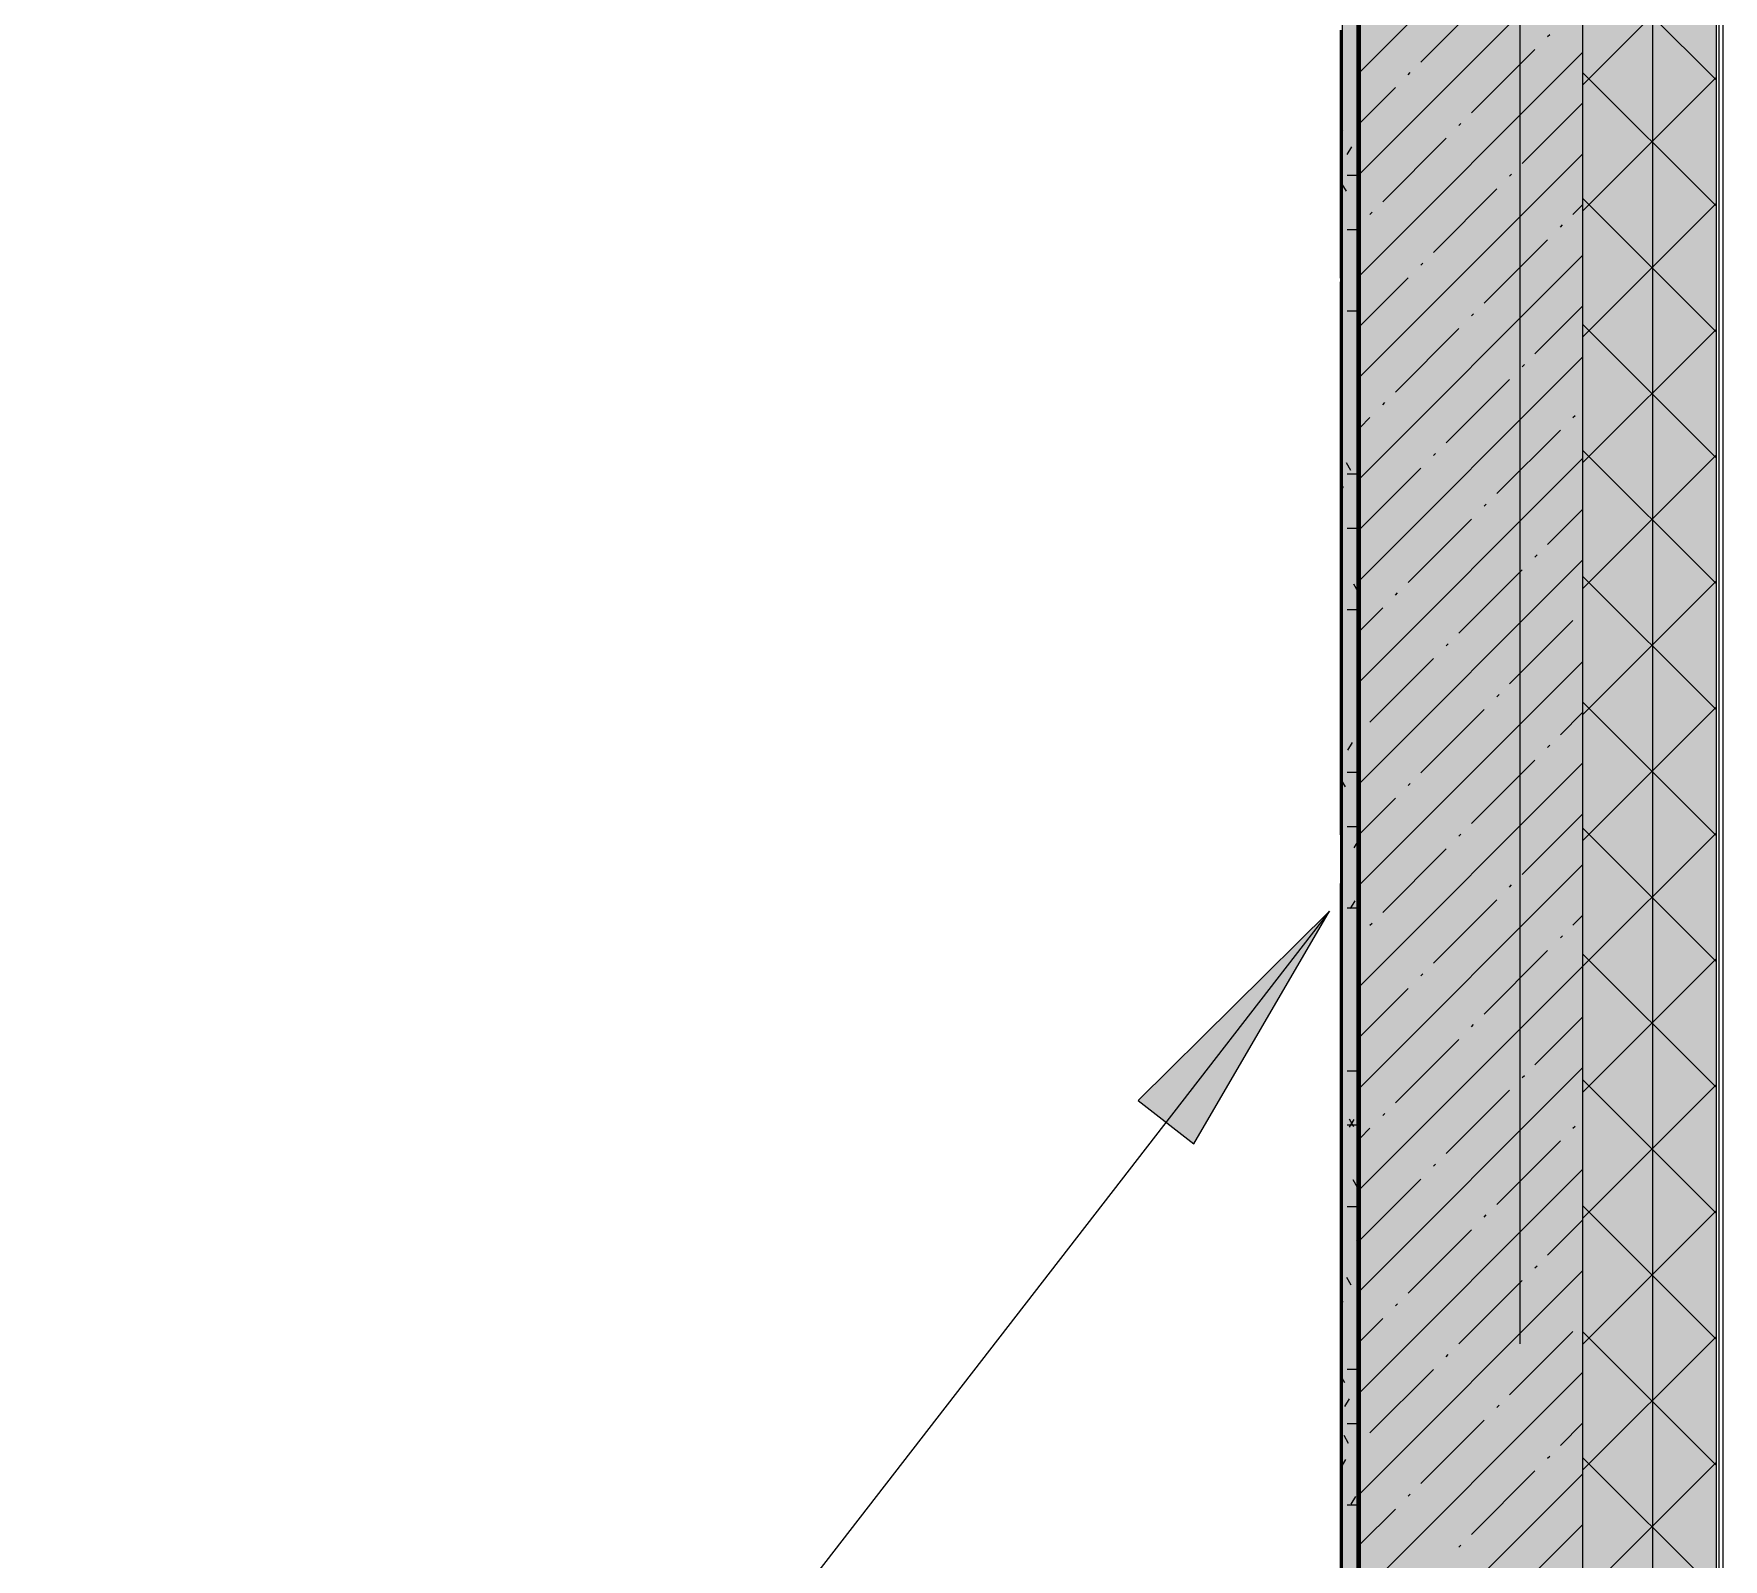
# Model space of a CAD drawing. Header units: millimetres. Extents: x -3817 to 677485, y -22715 to 103890.
# Drawn here: x 675416 to 677313, y 6082 to 7795 of the extents above; entities that cross this region are included whole.
import ezdxf

# ---------------------------------------------------------------- set-up
doc = ezdxf.new("R2010")
doc.units = ezdxf.units.MM
doc.layers.add('PDF _Геометрия', color=7, linetype='Continuous', true_color=0x1d1d1d)
doc.layers.add('PDF _Сплошная заливка', color=7, linetype='Continuous', true_color=0xffffff)

msp = doc.modelspace()

# ---------------------------------------------------------------- hatches: boundary and pattern name
at = {"layer": 'PDF _Сплошная заливка', "transparency": 33554559}
h = msp.add_hatch(color=256, dxfattribs=at)
h.paths.add_polyline_path([(677155.5, 1625.9), (677305.5, 1625.9), (677305.5, 9575.9), (677155.5, 9575.9), (677155.5, 1775.9)], flags=0)
h.paths.add_polyline_path([(677155.5, 10775.9), (677305.5, 10775.9), (677305.5, 12695.9), (677155.5, 12695.9), (677155.5, 11170.7)], flags=0)
h.paths.add_polyline_path([(677155.5, 14995.9), (677305.5, 14995.9), (677305.5, 23275.9), (677155.5, 23275.9), (677155.5, 15280.9)], flags=0)

# ---------------------------------------------------------------- linework, layer by layer
at = {"layer": 'PDF _Геометрия', "color": 9, "lineweight": 9, "true_color": 0xc0c0c0}
for points in [[(676935.5, 12235.9), (676935.5, 10775.9), (676905.6, 10775.9), (676905.6, 10755.9), (677103.5, 10755.9), (677103.5, 10775.9), (676955.5, 10775.9), (677155.5, 10775.9), (677313.5, 10775.9), (677313.5, 9575.9), (677155.5, 9575.9), (677155.5, 1775.9), (676905.5, 1775.9), (675805.5, 1775.9), (675805.5, 2025.9), (676905.5, 2025.9), (676905.5, 9575.9), (676905.5, 2025.9), (676885.5, 2025.9), (661846.5, 2025.9), (661905.5, 2025.9)], [(676885.5, 9575.9), (676885.5, 2045.9), (661846.5, 2045.9)], [(676883.5, 7520.9), (676883.5, 7523.5), (676883.5, 7526.9), (676883.5, 7531), (676883.5, 7535.7), (676883.5, 7541), (676883.5, 7546.8), (676883.5, 7553), (676883.5, 7559.7), (676883.5, 7566.7), (676883.5, 7574), (676883.5, 7581.5), (676883.5, 7589.2), (676883.5, 7597.2), (676883.5, 7605.4), (676883.5, 7613.9), (676883.5, 7622.6), (676883.5, 7631.5), (676883.5, 7640.7), (676883.5, 7650.2), (676883.5, 7659.9), (676883.5, 7669.9), (676883.5, 7680.1), (676883.5, 7690.4), (676883.5, 7700.8), (676883.5, 7711.1), (676883.5, 7721.3), (676883.5, 7731.3), (676883.5, 7741), (676883.5, 7750.3), (676883.5, 7759.1), (676883.5, 7767.4), (676883.5, 7775), (676883.5, 7781.9), (676883.5, 7788.3), (676883.5, 7794.1), (676883.5, 7799.6)], [(676884.5, 7799.6), (676884.5, 7794.1), (676884.5, 7788.3), (676884.5, 7781.9), (676884.5, 7775), (676884.5, 7767.4), (676884.5, 7759.1), (676884.5, 7750.3), (676884.5, 7741), (676884.5, 7731.3), (676884.5, 7721.3), (676884.5, 7711.1), (676884.5, 7700.8), (676884.5, 7690.4), (676884.5, 7680.1), (676884.5, 7669.9), (676884.5, 7659.9), (676884.5, 7650.2), (676884.5, 7640.7), (676884.5, 7631.5), (676884.5, 7622.6), (676884.5, 7613.9), (676884.5, 7605.4), (676884.5, 7597.2), (676884.5, 7589.2), (676884.5, 7581.5), (676884.5, 7574), (676884.5, 7566.7), (676884.5, 7559.7), (676884.5, 7553), (676884.5, 7546.8), (676884.5, 7541), (676884.5, 7535.7), (676884.5, 7531), (676884.5, 7526.9), (676884.5, 7523.5), (676884.5, 7520.9)], [(676883.5, 7578.6), (676883.5, 7564.1), (676883.5, 7550), (676883.5, 7536.2), (676883.5, 7522.7), (676883.5, 7509.4), (676883.5, 7496.2), (676883.5, 7483.1), (676883.5, 7470.1), (676883.5, 7457.2), (676883.5, 7444.3), (676883.5, 7431.5), (676883.5, 7418.7), (676883.5, 7405.9), (676883.5, 7393.1), (676883.5, 7380.2), (676883.5, 7367.2), (676883.5, 7354.1), (676883.5, 7340.9), (676883.5, 7327.5), (676883.5, 7313.8), (676883.5, 7299.9), (676883.5, 7285.7), (676883.5, 7271.1), (676883.5, 7256), (676883.5, 7239.6), (676883.5, 7221.4), (676883.5, 7200.5), (676883.5, 7176.3), (676883.5, 7148), (676883.5, 7115), (676883.5, 7076.4), (676883.5, 7058.1), (676883.5, 7041.9), (676883.5, 7027.6), (676883.5, 7014.8), (676883.5, 7003.4), (676883.5, 6992.9), (676883.5, 6983.3), (676883.5, 6974.1), (676883.5, 6965.2), (676883.5, 6956.4), (676883.5, 6947.8), (676883.5, 6939.5), (676883.5, 6931.6), (676883.5, 6924.1), (676883.5, 6917), (676883.5, 6910.5), (676883.5, 6904.5), (676883.5, 6899), (676883.5, 6893.9)], [(676884.5, 6893.9), (676884.5, 6899), (676884.5, 6904.5), (676884.5, 6910.5), (676884.5, 6917), (676884.5, 6924.1), (676884.5, 6931.6), (676884.5, 6939.5), (676884.5, 6947.8), (676884.5, 6956.4), (676884.5, 6965.2), (676884.5, 6974.1), (676884.5, 6983.3), (676884.5, 6992.9), (676884.5, 7003.4), (676884.5, 7014.8), (676884.5, 7027.6), (676884.5, 7041.9), (676884.5, 7058.1), (676884.5, 7076.4), (676884.5, 7115), (676884.5, 7148), (676884.5, 7176.3), (676884.5, 7200.5), (676884.5, 7221.4), (676884.5, 7239.6), (676884.5, 7256), (676884.5, 7271.1), (676884.5, 7285.7), (676884.5, 7299.9), (676884.5, 7313.8), (676884.5, 7327.5), (676884.5, 7340.9), (676884.5, 7354.1), (676884.5, 7367.2), (676884.5, 7380.2), (676884.5, 7393.1), (676884.5, 7405.9), (676884.5, 7418.7), (676884.5, 7431.5), (676884.5, 7444.3), (676884.5, 7457.2), (676884.5, 7470.1), (676884.5, 7483.1), (676884.5, 7496.2), (676884.5, 7509.4), (676884.5, 7522.7), (676884.5, 7536.2), (676884.5, 7550), (676884.5, 7564.1), (676884.5, 7578.6)], [(676883.5, 7498.4), (676883.5, 7431.1), (676883.5, 7354.5), (676883.5, 7268.5), (676883.5, 7173), (676883.5, 7068.2), (676883.5, 7216.7), (676883.5, 7370.3), (676883.5, 7402.8), (676883.5, 7430.5), (676883.5, 7453.8), (676883.5, 7473), (676883.5, 7488.3), (676883.5, 7500.1), (676883.5, 7508.5), (676883.5, 7514), (676883.5, 7516.9)], [(676884.5, 7516.9), (676884.5, 7514), (676884.5, 7508.5), (676884.5, 7500.1), (676884.5, 7488.3), (676884.5, 7473), (676884.5, 7453.8), (676884.5, 7430.5), (676884.5, 7402.8), (676884.5, 7370.3), (676884.5, 7216.7), (676884.5, 7068.2), (676884.5, 7173), (676884.5, 7268.5), (676884.5, 7354.5), (676884.5, 7431.1), (676884.5, 7498.4)], [(676883.5, 6895.6), (676883.5, 6993.2), (676883.5, 7097.3), (676883.5, 7207.8), (676883.5, 7324.8), (676883.5, 7376.2), (676883.5, 7420.8), (676883.5, 7458.3), (676883.5, 7489)], [(676884.5, 7489), (676884.5, 7458.3), (676884.5, 7420.8), (676884.5, 7376.2), (676884.5, 7324.8), (676884.5, 7207.8), (676884.5, 7097.3), (676884.5, 6993.2), (676884.5, 6895.6)], [(676883.5, 6553.6), (676883.5, 6573.5), (676883.5, 6592), (676883.5, 6607.8), (676883.5, 6619.8), (676883.5, 6627.3), (676883.5, 6629.9), (676883.5, 6627.2), (676883.5, 6619.2), (676883.5, 6606.5), (676883.5, 6589.9), (676883.5, 6570.6), (676883.5, 6549.9), (676883.5, 6529.2), (676883.5, 6509.9), (676883.5, 6493.3), (676883.5, 6480.6), (676883.5, 6472.6), (676883.5, 6469.9), (676883.5, 6472.5), (676883.5, 6480), (676883.5, 6492.1), (676883.5, 6507.8), (676883.5, 6526.3), (676883.5, 6546.3)], [(676884.5, 6546.3), (676884.5, 6526.3), (676884.5, 6507.8), (676884.5, 6492.1), (676884.5, 6480), (676884.5, 6472.5), (676884.5, 6469.9), (676884.5, 6472.6), (676884.5, 6480.6), (676884.5, 6493.3), (676884.5, 6509.9), (676884.5, 6529.2), (676884.5, 6549.9), (676884.5, 6570.6), (676884.5, 6589.9), (676884.5, 6606.5), (676884.5, 6619.2), (676884.5, 6627.2), (676884.5, 6629.9), (676884.5, 6627.3), (676884.5, 6619.8), (676884.5, 6607.8), (676884.5, 6592), (676884.5, 6573.5), (676884.5, 6553.6)], [(676883.5, 6345), (676883.5, 6321.4), (676883.5, 6293.2), (676883.5, 6259.4), (676883.5, 6218.8), (676883.5, 6200.3), (676883.5, 6185.1), (676883.5, 6172.4), (676883.5, 6161.2), (676883.5, 6150.7), (676883.5, 6140.6), (676883.5, 6131.1)], [(676884.5, 6131.1), (676884.5, 6140.6), (676884.5, 6150.7), (676884.5, 6161.2), (676884.5, 6172.4), (676884.5, 6185.1), (676884.5, 6200.3), (676884.5, 6218.8), (676884.5, 6259.4), (676884.5, 6293.2), (676884.5, 6321.4), (676884.5, 6345)], [(676883.5, 6020.8), (676883.5, 6090.1), (676883.5, 6165.2), (676883.5, 6246.1), (676883.5, 6332.8)], [(676884.5, 6332.8), (676884.5, 6246.1), (676884.5, 6165.2), (676884.5, 6090.1), (676884.5, 6020.8)], [(676883.5, 6291.2), (676883.5, 6294.2), (676883.5, 6291.2)], [(676884.5, 6291.2), (676884.5, 6294.2), (676884.5, 6291.2)], [(676883.5, 6059.8), (676883.5, 6085), (676883.5, 6119.2), (676883.5, 6163.5), (676883.5, 6218.8), (676883.5, 6138.2), (676883.5, 6064)], [(676884.5, 6064), (676884.5, 6138.2), (676884.5, 6218.8), (676884.5, 6163.5), (676884.5, 6119.2), (676884.5, 6085), (676884.5, 6059.8)], [(676884.5, 6122.7), (676883.5, 6122.7)], [(676883.5, 6114.2), (676884.5, 6114.2)], [(676883.5, 6101.1), (676884.5, 6101.1)], [(676883.5, 6095.3), (676884.5, 6095.3)], [(676883.5, 6082.7), (676884.5, 6082.7)]]:
    msp.add_lwpolyline(points, dxfattribs=at)
at = {"layer": 'PDF _Геометрия', "color": 171, "lineweight": 70, "true_color": 0x8080ff}
msp.add_lwpolyline([(676904.5, 2045.9), (676904.5, 9596.6), (676903.5, 9596.6), (676903.5, 2045.9)], close=True, dxfattribs=at)
at = {"layer": 'PDF _Геометрия', "color": 9, "lineweight": 9, "true_color": 0xc0c0c0}
for points in [[(676905.5, 2045.9), (676905.5, 9596.6), (676904.5, 9596.6), (676904.5, 2045.9)], [(677155.5, 9575.9), (677155.5, 1775.9), (675805.5, 1775.9), (675805.5, 1617.9), (677155.5, 1617.9), (677308.5, 1617.9), (677313.5, 1617.9), (677313.5, 9575.9)], [(676884.5, 6893.9), (676884.5, 7578.6), (676883.5, 7578.6), (676883.5, 6893.9)], [(676884.5, 6332.8), (676884.5, 6895.6), (676883.5, 6895.6), (676883.5, 6332.8)], [(676883.5, 6701.1), (676883.5, 6703.5), (676883.5, 6710.5), (676883.5, 6721.6), (676883.5, 6736.1), (676883.5, 6753), (676883.5, 6771.1), (676883.5, 6789.3), (676883.5, 6806.1), (676883.5, 6820.6), (676883.5, 6831.8), (676883.5, 6838.8), (676883.5, 6841.1), (676883.5, 6838.8), (676883.5, 6831.8), (676883.5, 6820.6), (676883.5, 6806.1), (676883.5, 6789.3), (676883.5, 6771.1), (676883.5, 6753), (676883.5, 6736.1), (676883.5, 6721.6), (676883.5, 6710.5), (676883.5, 6703.5)], [(676883.5, 6841.1), (676883.5, 6838.8), (676883.5, 6831.8), (676883.5, 6820.6), (676883.5, 6806.1), (676883.5, 6789.3), (676883.5, 6771.1), (676883.5, 6753), (676883.5, 6736.1), (676883.5, 6721.6), (676883.5, 6710.5), (676883.5, 6703.5), (676883.5, 6701.1), (676883.5, 6703.5), (676883.5, 6710.5), (676883.5, 6721.6), (676883.5, 6736.1), (676883.5, 6753), (676883.5, 6771.1), (676883.5, 6789.3), (676883.5, 6806.1), (676883.5, 6820.6), (676883.5, 6831.8), (676883.5, 6838.8)], [(676883.5, 6728.1), (676883.5, 6733.6), (676883.5, 6742.3), (676883.5, 6753.7), (676883.5, 6767), (676883.5, 6781.2), (676883.5, 6795.4), (676883.5, 6808.7), (676883.5, 6820.1), (676883.5, 6828.8), (676883.5, 6834.3), (676883.5, 6828.8), (676883.5, 6820.1), (676883.5, 6808.7), (676883.5, 6795.4), (676883.5, 6781.2), (676883.5, 6767), (676883.5, 6753.7), (676883.5, 6742.3), (676883.5, 6733.6)], [(676883.5, 6834.3), (676883.5, 6828.8), (676883.5, 6820.1), (676883.5, 6808.7), (676883.5, 6795.4), (676883.5, 6781.2), (676883.5, 6767), (676883.5, 6753.7), (676883.5, 6742.3), (676883.5, 6733.6), (676883.5, 6728.1), (676883.5, 6733.6), (676883.5, 6742.3), (676883.5, 6753.7), (676883.5, 6767), (676883.5, 6781.2), (676883.5, 6795.4), (676883.5, 6808.7), (676883.5, 6820.1), (676883.5, 6828.8)], [(676884.5, 6701.1), (676884.5, 6703.5), (676884.5, 6710.5), (676884.5, 6721.6), (676884.5, 6736.1), (676884.5, 6753), (676884.5, 6771.1), (676884.5, 6789.3), (676884.5, 6806.1), (676884.5, 6820.6), (676884.5, 6831.8), (676884.5, 6838.8), (676884.5, 6841.1), (676884.5, 6838.8), (676884.5, 6831.8), (676884.5, 6820.6), (676884.5, 6806.1), (676884.5, 6789.3), (676884.5, 6771.1), (676884.5, 6753), (676884.5, 6736.1), (676884.5, 6721.6), (676884.5, 6710.5), (676884.5, 6703.5)], [(676884.5, 6841.1), (676884.5, 6838.8), (676884.5, 6831.8), (676884.5, 6820.6), (676884.5, 6806.1), (676884.5, 6789.3), (676884.5, 6771.1), (676884.5, 6753), (676884.5, 6736.1), (676884.5, 6721.6), (676884.5, 6710.5), (676884.5, 6703.5), (676884.5, 6701.1), (676884.5, 6703.5), (676884.5, 6710.5), (676884.5, 6721.6), (676884.5, 6736.1), (676884.5, 6753), (676884.5, 6771.1), (676884.5, 6789.3), (676884.5, 6806.1), (676884.5, 6820.6), (676884.5, 6831.8), (676884.5, 6838.8)], [(676884.5, 6728.1), (676884.5, 6733.6), (676884.5, 6742.3), (676884.5, 6753.7), (676884.5, 6767), (676884.5, 6781.2), (676884.5, 6795.4), (676884.5, 6808.7), (676884.5, 6820.1), (676884.5, 6828.8), (676884.5, 6834.3), (676884.5, 6828.8), (676884.5, 6820.1), (676884.5, 6808.7), (676884.5, 6795.4), (676884.5, 6781.2), (676884.5, 6767), (676884.5, 6753.7), (676884.5, 6742.3), (676884.5, 6733.6)], [(676884.5, 6834.3), (676884.5, 6828.8), (676884.5, 6820.1), (676884.5, 6808.7), (676884.5, 6795.4), (676884.5, 6781.2), (676884.5, 6767), (676884.5, 6753.7), (676884.5, 6742.3), (676884.5, 6733.6), (676884.5, 6728.1), (676884.5, 6733.6), (676884.5, 6742.3), (676884.5, 6753.7), (676884.5, 6767), (676884.5, 6781.2), (676884.5, 6795.4), (676884.5, 6808.7), (676884.5, 6820.1), (676884.5, 6828.8)], [(676883.5, 6725.3), (676883.5, 6730.8), (676883.5, 6739.6), (676883.5, 6751), (676883.5, 6764.2), (676883.5, 6778.5), (676883.5, 6792.7), (676883.5, 6806), (676883.5, 6817.4), (676883.5, 6826.1), (676883.5, 6831.6), (676883.5, 6826.1), (676883.5, 6817.4), (676883.5, 6806), (676883.5, 6792.7), (676883.5, 6778.5), (676883.5, 6764.2), (676883.5, 6751), (676883.5, 6739.6), (676883.5, 6730.8)], [(676883.5, 6831.6), (676883.5, 6826.1), (676883.5, 6817.4), (676883.5, 6806), (676883.5, 6792.7), (676883.5, 6778.5), (676883.5, 6764.2), (676883.5, 6751), (676883.5, 6739.6), (676883.5, 6730.8), (676883.5, 6725.3), (676883.5, 6730.8), (676883.5, 6739.6), (676883.5, 6751), (676883.5, 6764.2), (676883.5, 6778.5), (676883.5, 6792.7), (676883.5, 6806), (676883.5, 6817.4), (676883.5, 6826.1)], [(676884.5, 6725.3), (676884.5, 6730.8), (676884.5, 6739.6), (676884.5, 6751), (676884.5, 6764.2), (676884.5, 6778.5), (676884.5, 6792.7), (676884.5, 6806), (676884.5, 6817.4), (676884.5, 6826.1), (676884.5, 6831.6), (676884.5, 6826.1), (676884.5, 6817.4), (676884.5, 6806), (676884.5, 6792.7), (676884.5, 6778.5), (676884.5, 6764.2), (676884.5, 6751), (676884.5, 6739.6), (676884.5, 6730.8)], [(676884.5, 6831.6), (676884.5, 6826.1), (676884.5, 6817.4), (676884.5, 6806), (676884.5, 6792.7), (676884.5, 6778.5), (676884.5, 6764.2), (676884.5, 6751), (676884.5, 6739.6), (676884.5, 6730.8), (676884.5, 6725.3), (676884.5, 6730.8), (676884.5, 6739.6), (676884.5, 6751), (676884.5, 6764.2), (676884.5, 6778.5), (676884.5, 6792.7), (676884.5, 6806), (676884.5, 6817.4), (676884.5, 6826.1)], [(676883.5, 6612.2), (676883.5, 6617.7), (676883.5, 6626.4), (676883.5, 6637.8), (676883.5, 6651.1), (676883.5, 6665.3), (676883.5, 6679.6), (676883.5, 6692.8), (676883.5, 6704.2), (676883.5, 6713), (676883.5, 6718.5), (676883.5, 6713), (676883.5, 6704.2), (676883.5, 6692.8), (676883.5, 6679.6), (676883.5, 6665.3), (676883.5, 6651.1), (676883.5, 6637.8), (676883.5, 6626.4), (676883.5, 6617.7)], [(676883.5, 6718.5), (676883.5, 6713), (676883.5, 6704.2), (676883.5, 6692.8), (676883.5, 6679.6), (676883.5, 6665.3), (676883.5, 6651.1), (676883.5, 6637.8), (676883.5, 6626.4), (676883.5, 6617.7), (676883.5, 6612.2), (676883.5, 6617.7), (676883.5, 6626.4), (676883.5, 6637.8), (676883.5, 6651.1), (676883.5, 6665.3), (676883.5, 6679.6), (676883.5, 6692.8), (676883.5, 6704.2), (676883.5, 6713)], [(676884.5, 6612.2), (676884.5, 6617.7), (676884.5, 6626.4), (676884.5, 6637.8), (676884.5, 6651.1), (676884.5, 6665.3), (676884.5, 6679.6), (676884.5, 6692.8), (676884.5, 6704.2), (676884.5, 6713), (676884.5, 6718.5), (676884.5, 6713), (676884.5, 6704.2), (676884.5, 6692.8), (676884.5, 6679.6), (676884.5, 6665.3), (676884.5, 6651.1), (676884.5, 6637.8), (676884.5, 6626.4), (676884.5, 6617.7)], [(676884.5, 6718.5), (676884.5, 6713), (676884.5, 6704.2), (676884.5, 6692.8), (676884.5, 6679.6), (676884.5, 6665.3), (676884.5, 6651.1), (676884.5, 6637.8), (676884.5, 6626.4), (676884.5, 6617.7), (676884.5, 6612.2), (676884.5, 6617.7), (676884.5, 6626.4), (676884.5, 6637.8), (676884.5, 6651.1), (676884.5, 6665.3), (676884.5, 6679.6), (676884.5, 6692.8), (676884.5, 6704.2), (676884.5, 6713)], [(676883.5, 6464.6), (676883.5, 6467.3), (676883.5, 6475.3), (676883.5, 6488), (676883.5, 6504.6), (676883.5, 6523.9), (676883.5, 6544.6), (676883.5, 6565.3), (676883.5, 6584.6), (676883.5, 6601.1), (676883.5, 6613.9), (676883.5, 6621.9), (676883.5, 6624.6), (676883.5, 6621.9), (676883.5, 6613.9), (676883.5, 6601.1), (676883.5, 6584.6), (676883.5, 6565.3), (676883.5, 6544.6), (676883.5, 6523.9), (676883.5, 6504.6), (676883.5, 6488), (676883.5, 6475.3), (676883.5, 6467.3)], [(676884.5, 6464.6), (676884.5, 6467.3), (676884.5, 6475.3), (676884.5, 6488), (676884.5, 6504.6), (676884.5, 6523.9), (676884.5, 6544.6), (676884.5, 6565.3), (676884.5, 6584.6), (676884.5, 6601.1), (676884.5, 6613.9), (676884.5, 6621.9), (676884.5, 6624.6), (676884.5, 6621.9), (676884.5, 6613.9), (676884.5, 6601.1), (676884.5, 6584.6), (676884.5, 6565.3), (676884.5, 6544.6), (676884.5, 6523.9), (676884.5, 6504.6), (676884.5, 6488), (676884.5, 6475.3), (676884.5, 6467.3)], [(676883.5, 6505.6), (676883.5, 6511.1), (676883.5, 6519.8), (676883.5, 6531.2), (676883.5, 6544.5), (676883.5, 6558.7), (676883.5, 6572.9), (676883.5, 6586.2), (676883.5, 6597.6), (676883.5, 6606.3), (676883.5, 6611.8), (676883.5, 6606.3), (676883.5, 6597.6), (676883.5, 6586.2), (676883.5, 6572.9), (676883.5, 6558.7), (676883.5, 6544.5), (676883.5, 6531.2), (676883.5, 6519.8), (676883.5, 6511.1)], [(676883.5, 6611.8), (676883.5, 6606.3), (676883.5, 6597.6), (676883.5, 6586.2), (676883.5, 6572.9), (676883.5, 6558.7), (676883.5, 6544.5), (676883.5, 6531.2), (676883.5, 6519.8), (676883.5, 6511.1), (676883.5, 6505.6), (676883.5, 6511.1), (676883.5, 6519.8), (676883.5, 6531.2), (676883.5, 6544.5), (676883.5, 6558.7), (676883.5, 6572.9), (676883.5, 6586.2), (676883.5, 6597.6), (676883.5, 6606.3)], [(676884.5, 6505.6), (676884.5, 6511.1), (676884.5, 6519.8), (676884.5, 6531.2), (676884.5, 6544.5), (676884.5, 6558.7), (676884.5, 6572.9), (676884.5, 6586.2), (676884.5, 6597.6), (676884.5, 6606.3), (676884.5, 6611.8), (676884.5, 6606.3), (676884.5, 6597.6), (676884.5, 6586.2), (676884.5, 6572.9), (676884.5, 6558.7), (676884.5, 6544.5), (676884.5, 6531.2), (676884.5, 6519.8), (676884.5, 6511.1)], [(676884.5, 6611.8), (676884.5, 6606.3), (676884.5, 6597.6), (676884.5, 6586.2), (676884.5, 6572.9), (676884.5, 6558.7), (676884.5, 6544.5), (676884.5, 6531.2), (676884.5, 6519.8), (676884.5, 6511.1), (676884.5, 6505.6), (676884.5, 6511.1), (676884.5, 6519.8), (676884.5, 6531.2), (676884.5, 6544.5), (676884.5, 6558.7), (676884.5, 6572.9), (676884.5, 6586.2), (676884.5, 6597.6), (676884.5, 6606.3)], [(676883.5, 6464.5), (676883.5, 6466.9), (676883.5, 6473.9), (676883.5, 6485), (676883.5, 6499.5), (676883.5, 6516.4), (676883.5, 6534.5), (676883.5, 6552.6), (676883.5, 6569.5), (676883.5, 6584), (676883.5, 6595.1), (676883.5, 6602.1), (676883.5, 6604.5), (676883.5, 6602.1), (676883.5, 6595.1), (676883.5, 6584), (676883.5, 6569.5), (676883.5, 6552.6), (676883.5, 6534.5), (676883.5, 6516.4), (676883.5, 6499.5), (676883.5, 6485), (676883.5, 6473.9), (676883.5, 6466.9)], [(676883.5, 6604.5), (676883.5, 6602.1), (676883.5, 6595.1), (676883.5, 6584), (676883.5, 6569.5), (676883.5, 6552.6), (676883.5, 6534.5), (676883.5, 6516.4), (676883.5, 6499.5), (676883.5, 6485), (676883.5, 6473.9), (676883.5, 6466.9), (676883.5, 6464.5), (676883.5, 6466.9), (676883.5, 6473.9), (676883.5, 6485), (676883.5, 6499.5), (676883.5, 6516.4), (676883.5, 6534.5), (676883.5, 6552.6), (676883.5, 6569.5), (676883.5, 6584), (676883.5, 6595.1), (676883.5, 6602.1)], [(676883.5, 6491.4), (676883.5, 6496.9), (676883.5, 6505.6), (676883.5, 6517), (676883.5, 6530.3), (676883.5, 6544.5), (676883.5, 6558.8), (676883.5, 6572), (676883.5, 6583.4), (676883.5, 6592.2), (676883.5, 6597.7), (676883.5, 6592.2), (676883.5, 6583.4), (676883.5, 6572), (676883.5, 6558.8), (676883.5, 6544.5), (676883.5, 6530.3), (676883.5, 6517), (676883.5, 6505.6), (676883.5, 6496.9)], [(676883.5, 6597.7), (676883.5, 6592.2), (676883.5, 6583.4), (676883.5, 6572), (676883.5, 6558.8), (676883.5, 6544.5), (676883.5, 6530.3), (676883.5, 6517), (676883.5, 6505.6), (676883.5, 6496.9), (676883.5, 6491.4), (676883.5, 6496.9), (676883.5, 6505.6), (676883.5, 6517), (676883.5, 6530.3), (676883.5, 6544.5), (676883.5, 6558.8), (676883.5, 6572), (676883.5, 6583.4), (676883.5, 6592.2)], [(676884.5, 6464.5), (676884.5, 6466.9), (676884.5, 6473.9), (676884.5, 6485), (676884.5, 6499.5), (676884.5, 6516.4), (676884.5, 6534.5), (676884.5, 6552.6), (676884.5, 6569.5), (676884.5, 6584), (676884.5, 6595.1), (676884.5, 6602.1), (676884.5, 6604.5), (676884.5, 6602.1), (676884.5, 6595.1), (676884.5, 6584), (676884.5, 6569.5), (676884.5, 6552.6), (676884.5, 6534.5), (676884.5, 6516.4), (676884.5, 6499.5), (676884.5, 6485), (676884.5, 6473.9), (676884.5, 6466.9)], [(676884.5, 6604.5), (676884.5, 6602.1), (676884.5, 6595.1), (676884.5, 6584), (676884.5, 6569.5), (676884.5, 6552.6), (676884.5, 6534.5), (676884.5, 6516.4), (676884.5, 6499.5), (676884.5, 6485), (676884.5, 6473.9), (676884.5, 6466.9), (676884.5, 6464.5), (676884.5, 6466.9), (676884.5, 6473.9), (676884.5, 6485), (676884.5, 6499.5), (676884.5, 6516.4), (676884.5, 6534.5), (676884.5, 6552.6), (676884.5, 6569.5), (676884.5, 6584), (676884.5, 6595.1), (676884.5, 6602.1)], [(676884.5, 6491.4), (676884.5, 6496.9), (676884.5, 6505.6), (676884.5, 6517), (676884.5, 6530.3), (676884.5, 6544.5), (676884.5, 6558.8), (676884.5, 6572), (676884.5, 6583.4), (676884.5, 6592.2), (676884.5, 6597.7), (676884.5, 6592.2), (676884.5, 6583.4), (676884.5, 6572), (676884.5, 6558.8), (676884.5, 6544.5), (676884.5, 6530.3), (676884.5, 6517), (676884.5, 6505.6), (676884.5, 6496.9)], [(676884.5, 6597.7), (676884.5, 6592.2), (676884.5, 6583.4), (676884.5, 6572), (676884.5, 6558.8), (676884.5, 6544.5), (676884.5, 6530.3), (676884.5, 6517), (676884.5, 6505.6), (676884.5, 6496.9), (676884.5, 6491.4), (676884.5, 6496.9), (676884.5, 6505.6), (676884.5, 6517), (676884.5, 6530.3), (676884.5, 6544.5), (676884.5, 6558.8), (676884.5, 6572), (676884.5, 6583.4), (676884.5, 6592.2)], [(676884.5, 6546.3), (676884.5, 6553.6), (676883.5, 6553.6), (676883.5, 6546.3)], [(676883.5, 6384.9), (676883.5, 6390.4), (676883.5, 6399.1), (676883.5, 6410.5), (676883.5, 6423.8), (676883.5, 6438), (676883.5, 6452.3), (676883.5, 6465.5), (676883.5, 6476.9), (676883.5, 6485.7), (676883.5, 6491.2), (676883.5, 6485.7), (676883.5, 6476.9), (676883.5, 6465.5), (676883.5, 6452.3), (676883.5, 6438), (676883.5, 6423.8), (676883.5, 6410.5), (676883.5, 6399.1), (676883.5, 6390.4)], [(676883.5, 6491.2), (676883.5, 6485.7), (676883.5, 6476.9), (676883.5, 6465.5), (676883.5, 6452.3), (676883.5, 6438), (676883.5, 6423.8), (676883.5, 6410.5), (676883.5, 6399.1), (676883.5, 6390.4), (676883.5, 6384.9), (676883.5, 6390.4), (676883.5, 6399.1), (676883.5, 6410.5), (676883.5, 6423.8), (676883.5, 6438), (676883.5, 6452.3), (676883.5, 6465.5), (676883.5, 6476.9), (676883.5, 6485.7)], [(676884.5, 6384.9), (676884.5, 6390.4), (676884.5, 6399.1), (676884.5, 6410.5), (676884.5, 6423.8), (676884.5, 6438), (676884.5, 6452.3), (676884.5, 6465.5), (676884.5, 6476.9), (676884.5, 6485.7), (676884.5, 6491.2), (676884.5, 6485.7), (676884.5, 6476.9), (676884.5, 6465.5), (676884.5, 6452.3), (676884.5, 6438), (676884.5, 6423.8), (676884.5, 6410.5), (676884.5, 6399.1), (676884.5, 6390.4)], [(676884.5, 6491.2), (676884.5, 6485.7), (676884.5, 6476.9), (676884.5, 6465.5), (676884.5, 6452.3), (676884.5, 6438), (676884.5, 6423.8), (676884.5, 6410.5), (676884.5, 6399.1), (676884.5, 6390.4), (676884.5, 6384.9), (676884.5, 6390.4), (676884.5, 6399.1), (676884.5, 6410.5), (676884.5, 6423.8), (676884.5, 6438), (676884.5, 6452.3), (676884.5, 6465.5), (676884.5, 6476.9), (676884.5, 6485.7)], [(676883.5, 6339.7), (676883.5, 6345.2), (676883.5, 6353.9), (676883.5, 6365.3), (676883.5, 6378.5), (676883.5, 6392.8), (676883.5, 6407), (676883.5, 6420.3), (676883.5, 6431.7), (676883.5, 6440.4), (676883.5, 6445.9), (676883.5, 6440.4), (676883.5, 6431.7), (676883.5, 6420.3), (676883.5, 6407), (676883.5, 6392.8), (676883.5, 6378.5), (676883.5, 6365.3), (676883.5, 6353.9), (676883.5, 6345.2)], [(676883.5, 6445.9), (676883.5, 6440.4), (676883.5, 6431.7), (676883.5, 6420.3), (676883.5, 6407), (676883.5, 6392.8), (676883.5, 6378.5), (676883.5, 6365.3), (676883.5, 6353.9), (676883.5, 6345.2), (676883.5, 6339.7), (676883.5, 6345.2), (676883.5, 6353.9), (676883.5, 6365.3), (676883.5, 6378.5), (676883.5, 6392.8), (676883.5, 6407), (676883.5, 6420.3), (676883.5, 6431.7), (676883.5, 6440.4)], [(676884.5, 6339.7), (676884.5, 6345.2), (676884.5, 6353.9), (676884.5, 6365.3), (676884.5, 6378.5), (676884.5, 6392.8), (676884.5, 6407), (676884.5, 6420.3), (676884.5, 6431.7), (676884.5, 6440.4), (676884.5, 6445.9), (676884.5, 6440.4), (676884.5, 6431.7), (676884.5, 6420.3), (676884.5, 6407), (676884.5, 6392.8), (676884.5, 6378.5), (676884.5, 6365.3), (676884.5, 6353.9), (676884.5, 6345.2)], [(676884.5, 6445.9), (676884.5, 6440.4), (676884.5, 6431.7), (676884.5, 6420.3), (676884.5, 6407), (676884.5, 6392.8), (676884.5, 6378.5), (676884.5, 6365.3), (676884.5, 6353.9), (676884.5, 6345.2), (676884.5, 6339.7), (676884.5, 6345.2), (676884.5, 6353.9), (676884.5, 6365.3), (676884.5, 6378.5), (676884.5, 6392.8), (676884.5, 6407), (676884.5, 6420.3), (676884.5, 6431.7), (676884.5, 6440.4)], [(676883.5, 6289.9), (676883.5, 6297.2), (676883.5, 6307.6), (676883.5, 6319.7), (676883.5, 6332.6), (676883.5, 6345.5), (676883.5, 6357.6), (676883.5, 6368), (676883.5, 6375.9), (676883.5, 6380.9), (676883.5, 6375.9), (676883.5, 6368), (676883.5, 6357.6), (676883.5, 6345.5), (676883.5, 6332.6), (676883.5, 6319.7), (676883.5, 6307.6), (676883.5, 6297.2)], [(676883.5, 6378.2), (676883.5, 6373.2), (676883.5, 6365.3), (676883.5, 6354.9), (676883.5, 6342.9), (676883.5, 6329.9), (676883.5, 6317), (676883.5, 6304.9), (676883.5, 6294.6), (676883.5, 6286.6), (676883.5, 6281.6), (676883.5, 6286.6), (676883.5, 6294.6), (676883.5, 6304.9), (676883.5, 6317), (676883.5, 6329.9), (676883.5, 6342.9), (676883.5, 6354.9), (676883.5, 6365.3), (676883.5, 6373.2)], [(676884.5, 6289.9), (676884.5, 6297.2), (676884.5, 6307.6), (676884.5, 6319.7), (676884.5, 6332.6), (676884.5, 6345.5), (676884.5, 6357.6), (676884.5, 6368), (676884.5, 6375.9), (676884.5, 6380.9), (676884.5, 6375.9), (676884.5, 6368), (676884.5, 6357.6), (676884.5, 6345.5), (676884.5, 6332.6), (676884.5, 6319.7), (676884.5, 6307.6), (676884.5, 6297.2)], [(676884.5, 6378.2), (676884.5, 6373.2), (676884.5, 6365.3), (676884.5, 6354.9), (676884.5, 6342.9), (676884.5, 6329.9), (676884.5, 6317), (676884.5, 6304.9), (676884.5, 6294.6), (676884.5, 6286.6), (676884.5, 6281.6), (676884.5, 6286.6), (676884.5, 6294.6), (676884.5, 6304.9), (676884.5, 6317), (676884.5, 6329.9), (676884.5, 6342.9), (676884.5, 6354.9), (676884.5, 6365.3), (676884.5, 6373.2)], [(676883.5, 6268.9), (676883.5, 6274.4), (676883.5, 6283.2), (676883.5, 6294.5), (676883.5, 6307.8), (676883.5, 6322), (676883.5, 6336.3), (676883.5, 6349.5), (676883.5, 6360.9), (676883.5, 6369.7), (676883.5, 6375.2), (676883.5, 6369.7), (676883.5, 6360.9), (676883.5, 6349.5), (676883.5, 6336.3), (676883.5, 6322), (676883.5, 6307.8), (676883.5, 6294.5), (676883.5, 6283.2), (676883.5, 6274.4)], [(676883.5, 6268.9), (676883.5, 6274.4), (676883.5, 6283.2), (676883.5, 6294.5), (676883.5, 6307.8), (676883.5, 6322), (676883.5, 6336.3), (676883.5, 6349.5), (676883.5, 6360.9), (676883.5, 6369.7), (676883.5, 6375.2), (676883.5, 6369.7), (676883.5, 6360.9), (676883.5, 6349.5), (676883.5, 6336.3), (676883.5, 6322), (676883.5, 6307.8), (676883.5, 6294.5), (676883.5, 6283.2), (676883.5, 6274.4)], [(676884.5, 6268.9), (676884.5, 6274.4), (676884.5, 6283.2), (676884.5, 6294.5), (676884.5, 6307.8), (676884.5, 6322), (676884.5, 6336.3), (676884.5, 6349.5), (676884.5, 6360.9), (676884.5, 6369.7), (676884.5, 6375.2), (676884.5, 6369.7), (676884.5, 6360.9), (676884.5, 6349.5), (676884.5, 6336.3), (676884.5, 6322), (676884.5, 6307.8), (676884.5, 6294.5), (676884.5, 6283.2), (676884.5, 6274.4)], [(676884.5, 6268.9), (676884.5, 6274.4), (676884.5, 6283.2), (676884.5, 6294.5), (676884.5, 6307.8), (676884.5, 6322), (676884.5, 6336.3), (676884.5, 6349.5), (676884.5, 6360.9), (676884.5, 6369.7), (676884.5, 6375.2), (676884.5, 6369.7), (676884.5, 6360.9), (676884.5, 6349.5), (676884.5, 6336.3), (676884.5, 6322), (676884.5, 6307.8), (676884.5, 6294.5), (676884.5, 6283.2), (676884.5, 6274.4)], [(676884.5, 6131.1), (676884.5, 6345), (676883.5, 6345), (676883.5, 6131.1)], [(676883.5, 6294.2), (676883.5, 6291.2)], [(676883.5, 6114.2), (676883.5, 6117.3), (676883.5, 6126.3), (676883.5, 6140.6), (676883.5, 6159.2), (676883.5, 6180.9), (676883.5, 6204.2), (676883.5, 6227.5), (676883.5, 6249.2), (676883.5, 6267.9), (676883.5, 6282.2), (676883.5, 6289.9), (676883.5, 6282.2), (676883.5, 6267.9), (676883.5, 6249.2), (676883.5, 6227.5), (676883.5, 6204.2), (676883.5, 6180.9), (676883.5, 6159.2), (676883.5, 6140.6), (676883.5, 6126.3), (676883.5, 6117.3)], [(676883.5, 6289.9), (676883.5, 6282.2), (676883.5, 6267.9), (676883.5, 6249.2), (676883.5, 6227.5), (676883.5, 6204.2), (676883.5, 6180.9), (676883.5, 6159.2), (676883.5, 6140.6), (676883.5, 6126.3), (676883.5, 6117.3), (676883.5, 6114.2), (676883.5, 6117.3), (676883.5, 6126.3), (676883.5, 6140.6), (676883.5, 6159.2), (676883.5, 6180.9), (676883.5, 6204.2), (676883.5, 6227.5), (676883.5, 6249.2), (676883.5, 6267.9), (676883.5, 6282.2)], [(676883.5, 6284.3), (676883.5, 6289.3)], [(676884.5, 6294.2), (676884.5, 6291.2)], [(676884.5, 6114.2), (676884.5, 6117.3), (676884.5, 6126.3), (676884.5, 6140.6), (676884.5, 6159.2), (676884.5, 6180.9), (676884.5, 6204.2), (676884.5, 6227.5), (676884.5, 6249.2), (676884.5, 6267.9), (676884.5, 6282.2), (676884.5, 6289.9), (676884.5, 6282.2), (676884.5, 6267.9), (676884.5, 6249.2), (676884.5, 6227.5), (676884.5, 6204.2), (676884.5, 6180.9), (676884.5, 6159.2), (676884.5, 6140.6), (676884.5, 6126.3), (676884.5, 6117.3)], [(676884.5, 6289.9), (676884.5, 6282.2), (676884.5, 6267.9), (676884.5, 6249.2), (676884.5, 6227.5), (676884.5, 6204.2), (676884.5, 6180.9), (676884.5, 6159.2), (676884.5, 6140.6), (676884.5, 6126.3), (676884.5, 6117.3), (676884.5, 6114.2), (676884.5, 6117.3), (676884.5, 6126.3), (676884.5, 6140.6), (676884.5, 6159.2), (676884.5, 6180.9), (676884.5, 6204.2), (676884.5, 6227.5), (676884.5, 6249.2), (676884.5, 6267.9), (676884.5, 6282.2)], [(676884.5, 6284.3), (676884.5, 6289.3)], [(676883.5, 6148.2), (676883.5, 6153.7), (676883.5, 6162.5), (676883.5, 6173.9), (676883.5, 6187.1), (676883.5, 6201.4), (676883.5, 6215.6), (676883.5, 6228.9), (676883.5, 6240.3), (676883.5, 6249), (676883.5, 6254.5), (676883.5, 6249), (676883.5, 6240.3), (676883.5, 6228.9), (676883.5, 6215.6), (676883.5, 6201.4), (676883.5, 6187.1), (676883.5, 6173.9), (676883.5, 6162.5), (676883.5, 6153.7)], [(676883.5, 6254.5), (676883.5, 6249), (676883.5, 6240.3), (676883.5, 6228.9), (676883.5, 6215.6), (676883.5, 6201.4), (676883.5, 6187.1), (676883.5, 6173.9), (676883.5, 6162.5), (676883.5, 6153.7), (676883.5, 6148.2), (676883.5, 6153.7), (676883.5, 6162.5), (676883.5, 6173.9), (676883.5, 6187.1), (676883.5, 6201.4), (676883.5, 6215.6), (676883.5, 6228.9), (676883.5, 6240.3), (676883.5, 6249)], [(676884.5, 6148.2), (676884.5, 6153.7), (676884.5, 6162.5), (676884.5, 6173.9), (676884.5, 6187.1), (676884.5, 6201.4), (676884.5, 6215.6), (676884.5, 6228.9), (676884.5, 6240.3), (676884.5, 6249), (676884.5, 6254.5), (676884.5, 6249), (676884.5, 6240.3), (676884.5, 6228.9), (676884.5, 6215.6), (676884.5, 6201.4), (676884.5, 6187.1), (676884.5, 6173.9), (676884.5, 6162.5), (676884.5, 6153.7)], [(676884.5, 6254.5), (676884.5, 6249), (676884.5, 6240.3), (676884.5, 6228.9), (676884.5, 6215.6), (676884.5, 6201.4), (676884.5, 6187.1), (676884.5, 6173.9), (676884.5, 6162.5), (676884.5, 6153.7), (676884.5, 6148.2), (676884.5, 6153.7), (676884.5, 6162.5), (676884.5, 6173.9), (676884.5, 6187.1), (676884.5, 6201.4), (676884.5, 6215.6), (676884.5, 6228.9), (676884.5, 6240.3), (676884.5, 6249)], [(676883.5, 6095.3), (676883.5, 6097.6), (676883.5, 6104.6), (676883.5, 6115.8), (676883.5, 6130.3), (676883.5, 6147.1), (676883.5, 6165.3), (676883.5, 6183.4), (676883.5, 6200.3), (676883.5, 6214.8), (676883.5, 6225.9), (676883.5, 6232.9), (676883.5, 6235.3), (676883.5, 6232.9), (676883.5, 6225.9), (676883.5, 6214.8), (676883.5, 6200.3), (676883.5, 6183.4), (676883.5, 6165.3), (676883.5, 6147.1), (676883.5, 6130.3), (676883.5, 6115.8), (676883.5, 6104.6), (676883.5, 6097.6)], [(676883.5, 6235.3), (676883.5, 6232.9), (676883.5, 6225.9), (676883.5, 6214.8), (676883.5, 6200.3), (676883.5, 6183.4), (676883.5, 6165.3), (676883.5, 6147.1), (676883.5, 6130.3), (676883.5, 6115.8), (676883.5, 6104.6), (676883.5, 6097.6), (676883.5, 6095.3), (676883.5, 6097.6), (676883.5, 6104.6), (676883.5, 6115.8), (676883.5, 6130.3), (676883.5, 6147.1), (676883.5, 6165.3), (676883.5, 6183.4), (676883.5, 6200.3), (676883.5, 6214.8), (676883.5, 6225.9), (676883.5, 6232.9)], [(676884.5, 6095.3), (676884.5, 6097.6), (676884.5, 6104.6), (676884.5, 6115.8), (676884.5, 6130.3), (676884.5, 6147.1), (676884.5, 6165.3), (676884.5, 6183.4), (676884.5, 6200.3), (676884.5, 6214.8), (676884.5, 6225.9), (676884.5, 6232.9), (676884.5, 6235.3), (676884.5, 6232.9), (676884.5, 6225.9), (676884.5, 6214.8), (676884.5, 6200.3), (676884.5, 6183.4), (676884.5, 6165.3), (676884.5, 6147.1), (676884.5, 6130.3), (676884.5, 6115.8), (676884.5, 6104.6), (676884.5, 6097.6)], [(676884.5, 6235.3), (676884.5, 6232.9), (676884.5, 6225.9), (676884.5, 6214.8), (676884.5, 6200.3), (676884.5, 6183.4), (676884.5, 6165.3), (676884.5, 6147.1), (676884.5, 6130.3), (676884.5, 6115.8), (676884.5, 6104.6), (676884.5, 6097.6), (676884.5, 6095.3), (676884.5, 6097.6), (676884.5, 6104.6), (676884.5, 6115.8), (676884.5, 6130.3), (676884.5, 6147.1), (676884.5, 6165.3), (676884.5, 6183.4), (676884.5, 6200.3), (676884.5, 6214.8), (676884.5, 6225.9), (676884.5, 6232.9)], [(676883.5, 6101.1), (676883.5, 6103), (676883.5, 6108.5), (676883.5, 6117.2), (676883.5, 6128.6), (676883.5, 6141.9), (676883.5, 6156.1), (676883.5, 6170.4), (676883.5, 6183.6), (676883.5, 6195), (676883.5, 6203.7), (676883.5, 6209.2), (676883.5, 6203.7), (676883.5, 6195), (676883.5, 6183.6), (676883.5, 6170.4), (676883.5, 6156.1), (676883.5, 6141.9), (676883.5, 6128.6), (676883.5, 6117.2), (676883.5, 6108.5), (676883.5, 6103)], [(676883.5, 6209.2), (676883.5, 6203.7), (676883.5, 6195), (676883.5, 6183.6), (676883.5, 6170.4), (676883.5, 6156.1), (676883.5, 6141.9), (676883.5, 6128.6), (676883.5, 6117.2), (676883.5, 6108.5), (676883.5, 6103), (676883.5, 6101.1), (676883.5, 6103), (676883.5, 6108.5), (676883.5, 6117.2), (676883.5, 6128.6), (676883.5, 6141.9), (676883.5, 6156.1), (676883.5, 6170.4), (676883.5, 6183.6), (676883.5, 6195), (676883.5, 6203.7)], [(676884.5, 6101.1), (676884.5, 6103), (676884.5, 6108.5), (676884.5, 6117.2), (676884.5, 6128.6), (676884.5, 6141.9), (676884.5, 6156.1), (676884.5, 6170.4), (676884.5, 6183.6), (676884.5, 6195), (676884.5, 6203.7), (676884.5, 6209.2), (676884.5, 6203.7), (676884.5, 6195), (676884.5, 6183.6), (676884.5, 6170.4), (676884.5, 6156.1), (676884.5, 6141.9), (676884.5, 6128.6), (676884.5, 6117.2), (676884.5, 6108.5), (676884.5, 6103)], [(676884.5, 6209.2), (676884.5, 6203.7), (676884.5, 6195), (676884.5, 6183.6), (676884.5, 6170.4), (676884.5, 6156.1), (676884.5, 6141.9), (676884.5, 6128.6), (676884.5, 6117.2), (676884.5, 6108.5), (676884.5, 6103), (676884.5, 6101.1), (676884.5, 6103), (676884.5, 6108.5), (676884.5, 6117.2), (676884.5, 6128.6), (676884.5, 6141.9), (676884.5, 6156.1), (676884.5, 6170.4), (676884.5, 6183.6), (676884.5, 6195), (676884.5, 6203.7)], [(676883.5, 6082.7), (676883.5, 6083.4), (676883.5, 6085.4), (676883.5, 6088.6), (676883.5, 6092.7), (676883.5, 6097.5), (676883.5, 6102.7), (676883.5, 6107.9), (676883.5, 6112.7), (676883.5, 6116.8), (676883.5, 6120), (676883.5, 6122), (676883.5, 6122.7), (676883.5, 6122), (676883.5, 6120), (676883.5, 6116.8), (676883.5, 6112.7), (676883.5, 6107.9), (676883.5, 6102.7), (676883.5, 6097.5), (676883.5, 6092.7), (676883.5, 6088.6), (676883.5, 6085.4), (676883.5, 6083.4)], [(676883.5, 6122.7), (676883.5, 6122), (676883.5, 6120), (676883.5, 6116.8), (676883.5, 6112.7), (676883.5, 6107.9), (676883.5, 6102.7), (676883.5, 6097.5), (676883.5, 6092.7), (676883.5, 6088.6), (676883.5, 6085.4), (676883.5, 6083.4), (676883.5, 6082.7), (676883.5, 6083.4), (676883.5, 6085.4), (676883.5, 6088.6), (676883.5, 6092.7), (676883.5, 6097.5), (676883.5, 6102.7), (676883.5, 6107.9), (676883.5, 6112.7), (676883.5, 6116.8), (676883.5, 6120), (676883.5, 6122)], [(676884.5, 6082.7), (676884.5, 6083.4), (676884.5, 6085.4), (676884.5, 6088.6), (676884.5, 6092.7), (676884.5, 6097.5), (676884.5, 6102.7), (676884.5, 6107.9), (676884.5, 6112.7), (676884.5, 6116.8), (676884.5, 6120), (676884.5, 6122), (676884.5, 6122.7), (676884.5, 6122), (676884.5, 6120), (676884.5, 6116.8), (676884.5, 6112.7), (676884.5, 6107.9), (676884.5, 6102.7), (676884.5, 6097.5), (676884.5, 6092.7), (676884.5, 6088.6), (676884.5, 6085.4), (676884.5, 6083.4)], [(676884.5, 6122.7), (676884.5, 6122), (676884.5, 6120), (676884.5, 6116.8), (676884.5, 6112.7), (676884.5, 6107.9), (676884.5, 6102.7), (676884.5, 6097.5), (676884.5, 6092.7), (676884.5, 6088.6), (676884.5, 6085.4), (676884.5, 6083.4), (676884.5, 6082.7), (676884.5, 6083.4), (676884.5, 6085.4), (676884.5, 6088.6), (676884.5, 6092.7), (676884.5, 6097.5), (676884.5, 6102.7), (676884.5, 6107.9), (676884.5, 6112.7), (676884.5, 6116.8), (676884.5, 6120), (676884.5, 6122)]]:
    msp.add_lwpolyline(points, close=True, dxfattribs=at)
at = {"layer": 'PDF _Геометрия', "color": 7, "lineweight": 9}
for points in [[(677308.5, 9575.9), (677308.5, 1622.9), (677305.5, 1622.9), (677155.5, 1622.9), (675805.5, 1622.9)], [(677305.5, 9575.9), (677305.5, 1625.9), (677155.5, 1625.9), (675805.5, 1625.9)], [(675805.5, 1696.9), (677234.5, 1696.9), (677234.5, 9575.9)]]:
    msp.add_lwpolyline(points, dxfattribs=at)
at = {"layer": 'PDF _Геометрия', "lineweight": 9}
for points in [[(676905.5, 7752.5), (677155.5, 8002.5)], [(676905.5, 7638.4), (677155.5, 7888.4)], [(677305.5, 7743.5), (677155.5, 7893.5)], [(677155.5, 7737.7), (677305.5, 7887.7)], [(676973.7, 7763.6), (677044.9, 7834.9)], [(677116.2, 7792.2), (677118.6, 7794.5)], [(676905.5, 7524.4), (677155.5, 7774.4)], [(677030.7, 7706.6), (677102, 7777.9)], [(676959.4, 7749.4), (676961.8, 7751.8)], [(677305.5, 7602), (677155.5, 7752)], [(677155.5, 7596.2), (677305.5, 7746.2)], [(676905.5, 7695.5), (676945.2, 7735.1)], [(677087.7, 7649.6), (677155.5, 7717.4)], [(677016.4, 7692.4), (677018.8, 7694.7)], [(676930.9, 7606.8), (677002.2, 7678.1)], [(676905.5, 7410.3), (677155.5, 7660.3)], [(677073.5, 7635.3), (677075.8, 7637.7)], [(676987.9, 7549.8), (677059.2, 7621.1)], [(676916.6, 7592.6), (676919, 7594.9)], [(677144.7, 7592.6), (677155.5, 7603.3)], [(677305.5, 7460.6), (677155.5, 7610.6)], [(677155.5, 7454.8), (677305.5, 7604.8)], [(677130.5, 7578.3), (677132.9, 7580.7)], [(677044.9, 7492.8), (677116.2, 7564.1)], [(676905.5, 7296.3), (677155.5, 7546.3)], [(676973.7, 7535.6), (676976, 7537.9)], [(676905.5, 7467.4), (676959.4, 7521.3)], [(677030.7, 7478.5), (677033.1, 7480.9)], [(677102, 7435.8), (677155.5, 7489.3)], [(676945.2, 7393), (677016.4, 7464.3)], [(677305.5, 7319.2), (677155.5, 7469.2)], [(677155.5, 7313.4), (677305.5, 7463.4)], [(676905.5, 7182.2), (677155.5, 7432.2)], [(677087.7, 7421.5), (677090.1, 7423.9)], [(677002.2, 7336), (677073.5, 7407.2)], [(676905.5, 7353.3), (676916.6, 7364.5)], [(676930.9, 7378.7), (676933.3, 7381.1)], [(677144.7, 7364.5), (677147.1, 7366.8)], [(677059.2, 7278.9), (677130.5, 7350.2)], [(677305.5, 7177.8), (677155.5, 7327.8)], [(676905.5, 7068.2), (677155.5, 7318.2)], [(676905.5, 7239.3), (676973.7, 7307.5)], [(676987.9, 7321.7), (676990.3, 7324.1)], [(677155.5, 7172), (677305.5, 7322)], [(676959.4, 7179.1), (677030.7, 7250.4)], [(677044.9, 7264.7), (677047.3, 7267.1)], [(677116.2, 7221.9), (677155.5, 7261.2)], [(676905.5, 6954.1), (677155.5, 7204.1)], [(677016.4, 7122.1), (677087.7, 7193.4)], [(677102, 7207.7), (677104.3, 7210)], [(677305.5, 7036.3), (677155.5, 7186.3)], [(677155.5, 7030.5), (677305.5, 7180.5)], [(676945.2, 7164.9), (676947.5, 7167.3)], [(676905.5, 7125.2), (676930.9, 7150.6)], [(677073.5, 7065.1), (677144.7, 7136.4)], [(677002.2, 7107.9), (677004.5, 7110.2)], [(676905.5, 6840.1), (677155.5, 7090.1)], [(676916.6, 7022.3), (676987.9, 7093.6)], [(677059.2, 7050.8), (677061.6, 7053.2)], [(677305.5, 6894.9), (677155.5, 7044.9)], [(676973.7, 6965.3), (677044.9, 7036.6)], [(677130.5, 7008.1), (677155.5, 7033.1)], [(677155.5, 6889.1), (677305.5, 7039.1)], [(677116.2, 6993.8), (677118.6, 6996.2)], [(676905.5, 6726), (677155.5, 6976)], [(677030.7, 6908.3), (677102, 6979.6)], [(676959.4, 6951), (676961.8, 6953.4)], [(676905.5, 6897.1), (676945.2, 6936.8)], [(677087.7, 6851.3), (677155.5, 6919)], [(677016.4, 6894), (677018.8, 6896.4)], [(677305.5, 6753.5), (677155.5, 6903.5)], [(677155.5, 6747.7), (677305.5, 6897.7)], [(676930.9, 6808.5), (677002.2, 6879.8)], [(676905.5, 6612), (677155.5, 6862)], [(677073.5, 6837), (677075.8, 6839.4)], [(676987.9, 6751.5), (677059.2, 6822.7)], [(676916.6, 6794.2), (676919, 6796.6)], [(677144.7, 6794.2), (677155.5, 6805)], [(677130.5, 6780), (677132.9, 6782.3)], [(677044.9, 6694.4), (677116.2, 6765.7)], [(677305.5, 6612.1), (677155.5, 6762.1)], [(676905.5, 6497.9), (677155.5, 6747.9)], [(676973.7, 6737.2), (676976, 6739.6)], [(677155.5, 6606.3), (677305.5, 6756.3)], [(676905.5, 6669), (676959.4, 6723)], [(677030.7, 6680.2), (677033.1, 6682.6)], [(677102, 6637.4), (677155.5, 6690.9)], [(676945.2, 6594.6), (677016.4, 6665.9)], [(676905.5, 6383.9), (677155.5, 6633.9)], [(677087.7, 6623.2), (677090.1, 6625.5)], [(677002.2, 6537.6), (677073.5, 6608.9)], [(677305.5, 6470.7), (677155.5, 6620.7)], [(677155.5, 6464.9), (677305.5, 6614.9)], [(676930.9, 6580.4), (676933.3, 6582.8)], [(677144.7, 6566.1), (677147.1, 6568.5)], [(676905.5, 6555), (676916.6, 6566.1)], [(677059.2, 6480.6), (677130.5, 6551.9)], [(676905.5, 6269.8), (677155.5, 6519.8)], [(676987.9, 6523.4), (676990.3, 6525.7)], [(676905.5, 6440.9), (676973.7, 6509.1)], [(677305.5, 6329.2), (677155.5, 6479.2)], [(677155.5, 6323.4), (677305.5, 6473.4)], [(677044.9, 6466.3), (677047.3, 6468.7)], [(677116.2, 6423.6), (677155.5, 6462.8)], [(676959.4, 6380.8), (677030.7, 6452.1)], [(676905.5, 6155.8), (677155.5, 6405.8)], [(677102, 6409.3), (677104.3, 6411.7)], [(677016.4, 6323.8), (677087.7, 6395.1)], [(676945.2, 6366.5), (676947.5, 6368.9)], [(676905.5, 6326.9), (676930.9, 6352.3)], [(677073.5, 6266.8), (677144.7, 6338)], [(677305.5, 6187.8), (677155.5, 6337.8)], [(677155.5, 6182), (677305.5, 6332)], [(677002.2, 6309.5), (677004.5, 6311.9)], [(676905.5, 6041.7), (677155.5, 6291.7)], [(676916.6, 6224), (676987.9, 6295.3)], [(677059.2, 6252.5), (677061.6, 6254.9)], [(676973.7, 6167), (677044.9, 6238.2)], [(677130.5, 6209.7), (677155.5, 6234.7)], [(677116.2, 6195.5), (677118.6, 6197.8)], [(677305.5, 6046.4), (677155.5, 6196.4)], [(677155.5, 6040.6), (677305.5, 6190.6)], [(676905.5, 5927.7), (677155.5, 6177.7)], [(677030.7, 6109.9), (677102, 6181.2)], [(676959.4, 6152.7), (676961.8, 6155.1)], [(676905.5, 6098.8), (676945.2, 6138.4)], [(677087.7, 6052.9), (677155.5, 6120.7)], [(677016.4, 6095.7), (677018.8, 6098)]]:
    msp.add_lwpolyline(points, dxfattribs=at)
at = {"layer": 'PDF _Геометрия', "color": 253, "lineweight": 9, "true_color": 0xaaaaaa}
msp.add_lwpolyline([(677085.5, 6324), (677085.5, 7911.5)], dxfattribs=at)
at = {"layer": 'PDF _Геометрия', "color": 253, "lineweight": 9, "true_color": 0x9b9b9b}
for points in [[(676886, 7686.6), (676885.5, 7687.4)], [(676895.8, 7668.6), (676890.7, 7659.9)], [(676891.1, 7636.6), (676901.1, 7636.6)], [(676890.1, 7618.5), (676885.5, 7626.5)], [(676905.5, 7624.5), (676901.9, 7618.2)], [(676891.1, 7575.6), (676901.1, 7575.6)], [(676905.5, 7530.9), (676904.3, 7532.8)], [(676891.1, 7484.2), (676901.1, 7484.2)], [(676905.5, 7441.6), (676904.9, 7440.5)], [(676895.2, 7304.8), (676890.2, 7313.5)], [(676891.1, 7301.3), (676901.1, 7301.3)], [(676886.5, 7286.8), (676885.5, 7285)], [(676891.1, 7240.3), (676901.1, 7240.3)], [(676905.5, 7197.7), (676903.8, 7194.8)], [(676903.4, 7168.7), (676898.4, 7177.4)], [(676891.1, 7148.9), (676901.1, 7148.9)], [(676896.6, 6999.4), (676891.5, 6990.7)], [(676891.1, 6966), (676901.1, 6966)], [(676889.3, 6949.4), (676885.5, 6955.9)], [(676891.1, 6905.1), (676901.1, 6905.1)], [(676903.6, 6889.7), (676898.6, 6881)], [(676899.6, 6821.7), (676894.5, 6813)], [(676891.1, 6813.6), (676901.1, 6813.6)], [(676891.1, 6630.7), (676901.1, 6630.7)], [(676905.5, 6616.5), (676904.6, 6617.9)], [(676891.1, 6569.8), (676901.1, 6569.8)], [(676898.5, 6576), (676893.4, 6567.3)], [(676898.5, 6567.6), (676893.5, 6576.3)], [(676905.5, 6527.2), (676904.6, 6525.6)], [(676902.6, 6499.5), (676897.6, 6508.2)], [(676891.1, 6478.3), (676901.1, 6478.3)], [(676905.5, 6433.6), (676901.7, 6440.2)], [(676895.5, 6389.9), (676890.5, 6398.6)], [(676886.2, 6371.9), (676885.5, 6370.6)], [(676888.5, 6280.2), (676885.5, 6285.3)], [(676891.1, 6295.5), (676901.1, 6295.5)], [(676893.3, 6262.2), (676888.2, 6253.5)], [(676891.1, 6234.5), (676901.1, 6234.5)], [(676892.5, 6212.2), (676887.5, 6220.9)], [(676889.2, 6194.2), (676885.5, 6187.7)], [(676900.4, 6152.5), (676895.3, 6143.8)], [(676891.1, 6143.1), (676901.1, 6143.1)]]:
    msp.add_lwpolyline(points, dxfattribs=at)
at = {"layer": 'PDF _Геометрия', "color": 250, "lineweight": 9, "true_color": 0x3c3c3c}
msp.add_lwpolyline([(676871.3, 6810), (676656.3, 6597.1), (676718.8, 6548.7), (676871.3, 6810), (675325, 4814.4), (674716.6, 4814.4)], dxfattribs=at)
at = {"layer": 'PDF _Сплошная заливка', "lineweight": 35, "transparency": 33554559}
for points in [[(676905.5, 2025.9), (676905.5, 9576.9), (676885.5, 2025.9), (676885.5, 9575.9)], [(677155.5, 1775.9), (677155.5, 9575.9), (676905.5, 1775.9), (676905.5, 9575.9)]]:
    msp.add_solid(points, dxfattribs=at)
at = {"layer": 'PDF _Сплошная заливка', "color": 250, "lineweight": 9, "true_color": 0x3c3c3c, "transparency": 33554559}
msp.add_solid([(676871.3, 6810), (676656.3, 6597.1), (676718.8, 6548.7)], dxfattribs=at)

doc.saveas('drawing.dxf')
